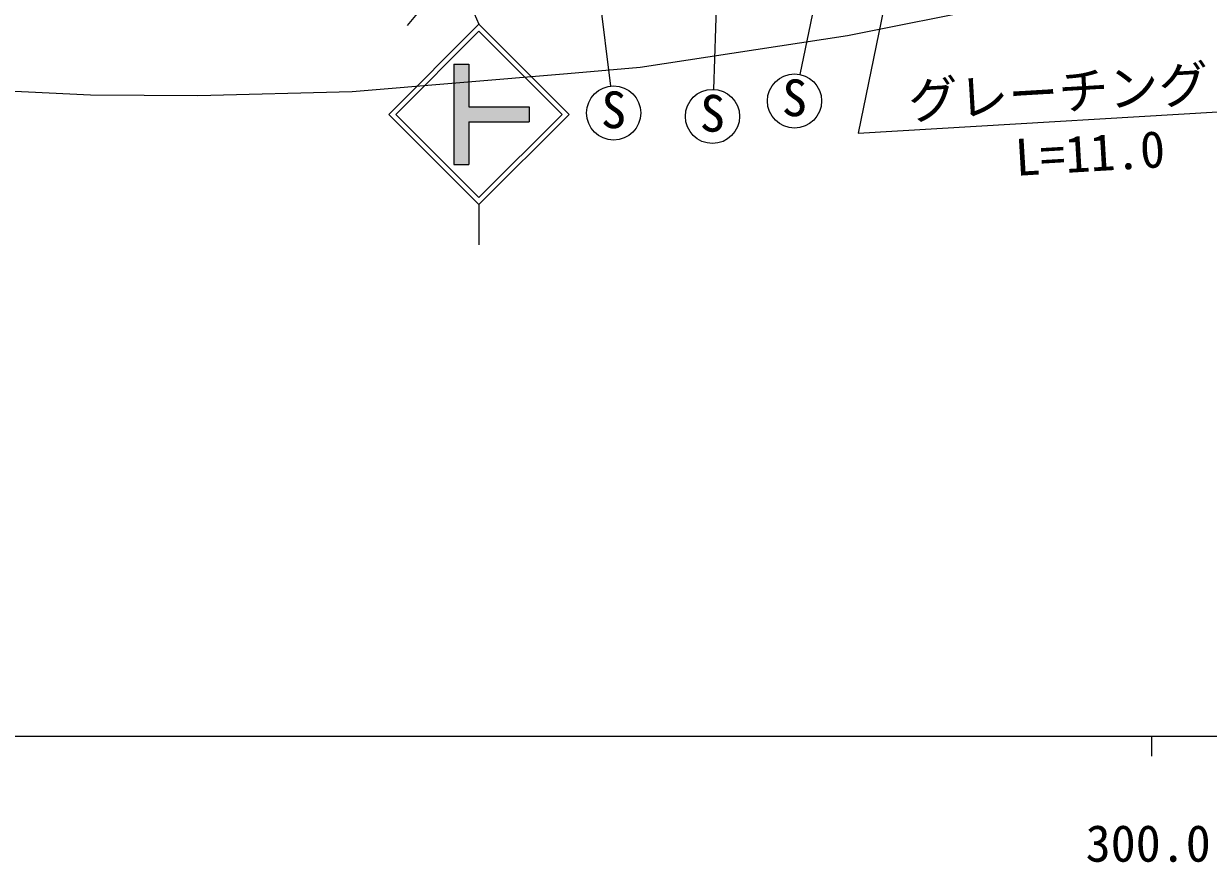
# Model space of a CAD drawing. Units: millimetres at full size, sheet at 1:1000; details may follow other scales. Extents: x 40000 to 680000, y 20000 to 380000.
# Drawn here: x 304041 to 363081, y 198715 to 240528 of the extents above; entities that cross this region are included whole.
import ezdxf
from ezdxf.enums import TextEntityAlignment as Align

# ---------------------------------------------------------------- set-up
doc = ezdxf.new("R2010")
doc.units = ezdxf.units.MM
doc.header["$LTSCALE"] = 1000
for name, color, linetype, lineweight in [('M-BGD', 7, 'Continuous', 25), ('M-BGD-EXST', 7, 'Continuous', 25), ('M-STR-HTXT', 7, 'Continuous', 13), ('M-STR-STRC', 7, 'Continuous', 25), ('M-TTL-BAND', 7, 'Continuous', 25)]:
    doc.layers.add(name, color=color, linetype=linetype, lineweight=lineweight)
doc.styles.add('ＭＳ ゴシック', font='')
doc.styles.get('ＭＳ ゴシック').set_extended_font_data('MS Gothic')

msp = doc.modelspace()

# ---------------------------------------------------------------- hatches: boundary and pattern name
at = {"layer": 'M-STR-STRC'}
msp.add_hatch(color=256, dxfattribs=at).paths.add_polyline_path([(325481, 238505), (326231, 238505), (326231, 236380), (329231, 236380), (329231, 235630), (326231, 235630), (326231, 233505), (325481, 233505)])

# ---------------------------------------------------------------- linework, layer by layer
at = {"layer": 'M-BGD'}
msp.add_lwpolyline([(335023, 241116), (333776, 242155), (332297, 242997), (330656, 243579), (329312, 243848), (328268, 243848), (327058, 243669), (325354, 242746), (324404, 241949), (323158, 240445)], dxfattribs=at)
at = {"layer": 'M-BGD-EXST'}
for p, q in [((349698, 272136), (342728, 237999)), ((339566, 270020), (338416, 237253)), ((329516, 268464), (333281, 237417))]:
    msp.add_line(p, q, dxfattribs=at)
for centre in [(342458, 236676), (333444, 236077), (338369, 235904)]:
    msp.add_circle(centre, 1350, dxfattribs=at)
at = {"layer": 'M-STR-HTXT'}
for points in [[(353399, 272963), (345628, 235063), (367476, 236361)], [(368707, 245658), (360498, 243275), (352423, 241390), (345097, 239925), (334764, 238349), (331149, 238032), (320412, 237135), (312716, 236934), (307367, 236962), (298079, 237420), (271286, 238938), (242359, 240700), (202971, 243024), (187612, 244024), (160776, 245595), (127817, 247534), (58217, 251890)]]:
    msp.add_lwpolyline(points, dxfattribs=at)
at = {"layer": 'M-STR-STRC'}
for p, q in [((315340, 266633), (326732, 240505)), ((322232, 236005), (326732, 240505)), ((331232, 236005), (326732, 240505)), ((322585, 236005), (326732, 240152)), ((330878, 236005), (326732, 240152)), ((325481, 238505), (325481, 233505)), ((325481, 238505), (326231, 238505)), ((326231, 238505), (326231, 236380)), ((326231, 236380), (329231, 236380)), ((329231, 236380), (329231, 235630)), ((322232, 236005), (326732, 231505)), ((322585, 236005), (326732, 231858)), ((326231, 235630), (329231, 235630)), ((326231, 235630), (326231, 233505)), ((326732, 231858), (330878, 236005)), ((326732, 231505), (331232, 236005)), ((325481, 233505), (326231, 233505)), ((326732, 231505), (326732, 229505))]:
    msp.add_line(p, q, dxfattribs=at)
at = {"layer": 'M-TTL-BAND'}
for p, q in [((40000, 205000), (579000, 205000)), ((360242, 205000), (360242, 204000))]:
    msp.add_line(p, q, dxfattribs=at)

# ---------------------------------------------------------------- texts
at = {"layer": 'M-BGD-EXST', "style": 'ＭＳ ゴシック'}
for p in [(341803, 235384), (332789, 234785), (337713, 234612)]:
    msp.add_text('S', height=1833, rotation=358.508, dxfattribs=at).set_placement(p, align=Align.BOTTOM_LEFT)
at = {"layer": 'M-STR-HTXT', "style": 'ＭＳ ゴシック'}
for s, p in [('グレーチング', (348206, 235216)), ('L=11.0', (353536, 232392))]:
    msp.add_text(s, height=1833, rotation=3.401, dxfattribs=at).set_placement(p, align=Align.BOTTOM_LEFT)
at = {"layer": 'M-TTL-BAND', "style": 'ＭＳ ゴシック'}
msp.add_text('300.0', height=1833, dxfattribs=at).set_placement((360086, 198195), align=Align.BOTTOM_CENTER)

doc.saveas('drawing.dxf')
